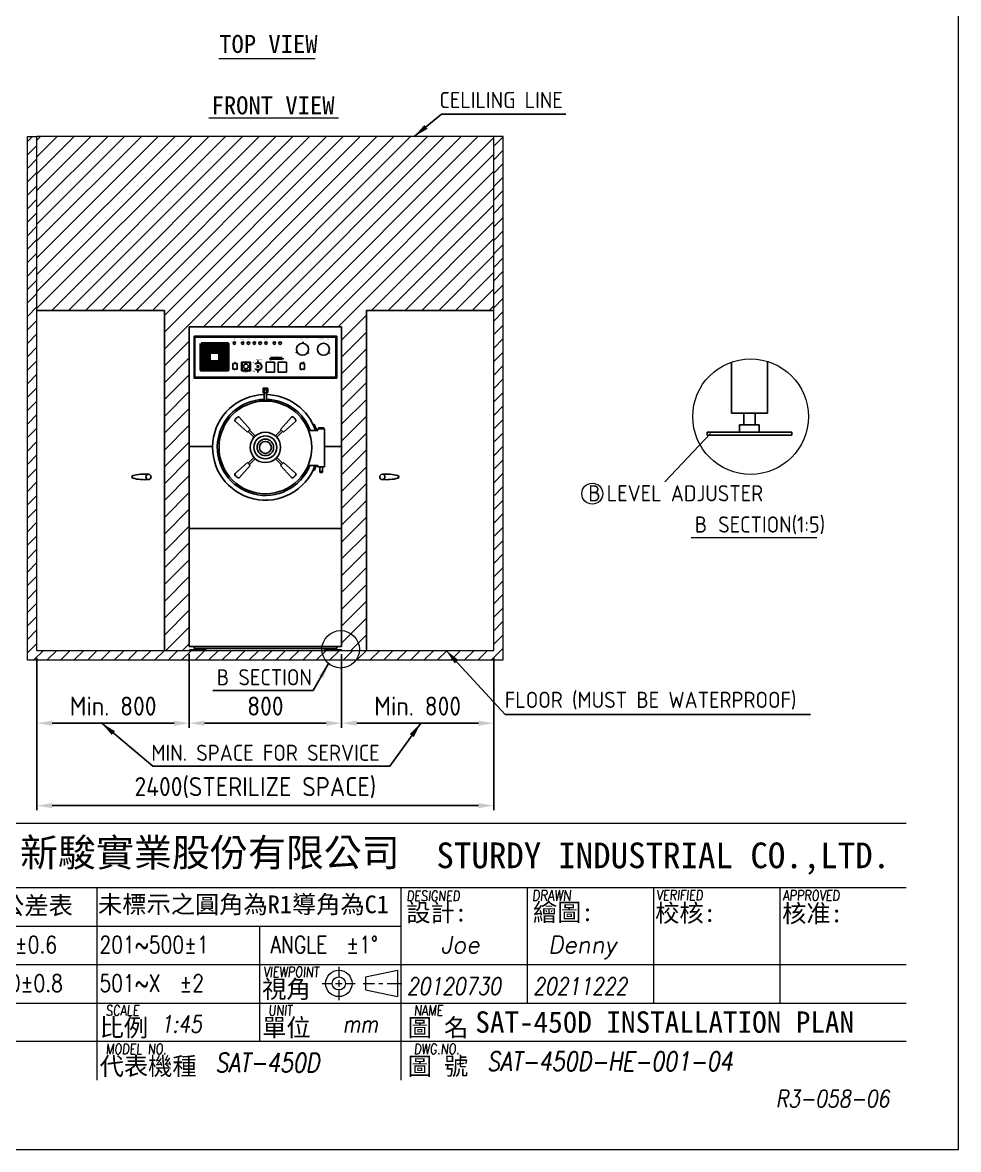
# Model space of a CAD drawing. Header units: millimetres. Extents: x -630700 to -195787, y -10816 to 7141.
# Drawn here: x -200704 to -195787, y -10816 to -4895 of the extents above; entities that cross this region are included whole.
import ezdxf

# ---------------------------------------------------------------- set-up
doc = ezdxf.new("R2010")
doc.units = ezdxf.units.MM
doc.header["$MEASUREMENT"] = 0
doc.linetypes.add('HIDDEN', pattern=[9.525, 6.35, -3.175])
doc.layers.get('0').update_dxf_attribs({"lineweight": 25})
for name, color, linetype, lineweight in [('D', 3, 'Continuous', 13), ('F', 7, 'Continuous', 15), ('H', 2, 'HIDDEN', 15), ('S', 4, 'Continuous', 15), ('T', 4, 'Continuous', 15)]:
    doc.layers.add(name, color=color, linetype=linetype, lineweight=lineweight)
doc.styles.get("Standard").update_dxf_attribs({"font": 'KAIU.TTF'})
doc.styles.add('STU25', font='isocp2.shx')
doc.styles.add('Text', font='romans.shx', dxfattribs={"width": 0.8, "oblique": 10})
doc.dimstyles.new('STU25', dxfattribs={"dimscale": 40, "dimtxt": 2.5, "dimasz": 2, "dimexe": 0.6, "dimexo": 1, "dimgap": 1, "dimtad": 1, "dimdsep": 46, "dimtxsty": 'STU25', "dimcen": 2, "dimazin": 2, "dimtfac": 1, "dimtmove": 0, "dimatfit": 3, "dimfxl": 0, "dimtolj": 1, "dimtzin": 0, "dimarcsym": 0})
doc.dimstyles.new('STU25$7', dxfattribs={"dimscale": 40, "dimtxt": 2.5, "dimasz": 2, "dimexe": 1.25, "dimexo": 0.625, "dimgap": 1, "dimtad": 0, "dimdec": 4, "dimdsep": 46, "dimtxsty": 'STU25', "dimcen": 2.5, "dimazin": 2, "dimtfac": 1, "dimtdec": 4, "dimtmove": 0, "dimatfit": 3, "dimfxl": 0, "dimtolj": 1, "dimtzin": 0, "dimarcsym": 0})

# ---------------------------------------------------------------- blocks, each defined once
blk = doc.blocks.new('*D6')
at = {"layer": 'D', "color": 0, "lineweight": -2}
for p, q in [((-199028.1, -8213.6), (-199028.1, -8600.8)), ((-198228.1, -8234.6), (-198228.1, -8600.8)), ((-198948.1, -8576.8), (-198308.1, -8576.8))]:
    blk.add_line(p, q, dxfattribs=at)
at = {"layer": 'D', "color": 0}
for points in [[(-198948.1, -8563.4), (-198948.1, -8590.1), (-199028.1, -8576.8)], [(-198308.1, -8590.1), (-198308.1, -8563.4), (-198228.1, -8576.8)]]:
    blk.add_solid(points, dxfattribs=at)
at = {"layer": 'Defpoints', "color": 0}
for p in [(-199028.1, -8173.6), (-198228.1, -8194.6), (-198228.1, -8576.8)]:
    blk.add_point(p, dxfattribs=at)
at = {"layer": 'D', "color": 0, "insert": (-198628.1, -8486.8), "char_height": 100, "attachment_point": 5, "style": 'STU25'}
blk.add_mtext('\\A1;Min. 800', dxfattribs=at)
blk = doc.blocks.new('*D4')
at = {"layer": 'D', "color": 0, "lineweight": -2}
for p, q in [((-200628.1, -8234.6), (-200628.1, -9033.9)), ((-198228.1, -8234.6), (-198228.1, -9033.9)), ((-200548.1, -9009.9), (-198308.1, -9009.9))]:
    blk.add_line(p, q, dxfattribs=at)
at = {"layer": 'D', "color": 0}
for points in [[(-200548.1, -8996.6), (-200548.1, -9023.2), (-200628.1, -9009.9)], [(-198308.1, -9023.2), (-198308.1, -8996.6), (-198228.1, -9009.9)]]:
    blk.add_solid(points, dxfattribs=at)
at = {"layer": 'Defpoints', "color": 0}
for p in [(-200628.1, -8194.6), (-198228.1, -8194.6), (-198228.1, -9009.9)]:
    blk.add_point(p, dxfattribs=at)
at = {"layer": 'D', "color": 0, "insert": (-200115.7, -8859.9), "char_height": 100, "attachment_point": 1, "style": 'STU25'}
blk.add_mtext('\\A1;2400(STERILIZE SPACE)', dxfattribs=at)
blk = doc.blocks.new('*D5')
at = {"layer": 'D', "color": 0, "lineweight": -2}
for p, q in [((-199828.1, -8213.6), (-199828.1, -8600.8)), ((-200628.1, -8234.6), (-200628.1, -8600.8)), ((-200548.1, -8576.8), (-199908.1, -8576.8))]:
    blk.add_line(p, q, dxfattribs=at)
at = {"layer": 'D', "color": 0}
for points in [[(-200548.1, -8563.4), (-200548.1, -8590.1), (-200628.1, -8576.8)], [(-199908.1, -8590.1), (-199908.1, -8563.4), (-199828.1, -8576.8)]]:
    blk.add_solid(points, dxfattribs=at)
at = {"layer": 'Defpoints', "color": 0}
for p in [(-200628.1, -8194.6), (-199828.1, -8173.6), (-199828.1, -8576.8)]:
    blk.add_point(p, dxfattribs=at)
at = {"layer": 'D', "color": 0, "insert": (-200228.1, -8486.8), "char_height": 100, "attachment_point": 5, "style": 'STU25'}
blk.add_mtext('\\A1;Min. 800', dxfattribs=at)
blk = doc.blocks.new('*D17')
at = {"layer": 'D', "color": 0, "lineweight": -2}
for p, q in [((-199828.1, -8213.6), (-199828.1, -8600.8)), ((-199028.1, -8213.6), (-199028.1, -8600.8)), ((-199748.1, -8576.8), (-199108.1, -8576.8))]:
    blk.add_line(p, q, dxfattribs=at)
at = {"layer": 'D', "color": 0}
for points in [[(-199748.1, -8563.4), (-199748.1, -8590.1), (-199828.1, -8576.8)], [(-199108.1, -8590.1), (-199108.1, -8563.4), (-199028.1, -8576.8)]]:
    blk.add_solid(points, dxfattribs=at)
at = {"layer": 'Defpoints', "color": 0}
for p in [(-199828.1, -8173.6), (-199028.1, -8173.6), (-199028.1, -8576.8)]:
    blk.add_point(p, dxfattribs=at)
at = {"layer": 'D', "color": 0, "insert": (-199428.1, -8486.8), "char_height": 100, "attachment_point": 5, "style": 'STU25'}
blk.add_mtext('\\A1;800', dxfattribs=at)
blk = doc.blocks.new('新駿LOGO')
at = {"attachment_point": 1, "style": 'STU25'}
for s, insert, char_height in [('{\\f標楷體|b0|i0|c136|p65;新駿實業股份有限公司}', (-504.12, -439.33), 3.25), ('{\\f標楷體|b0|i0|c136|p65;STURDY\\H0.9667x; \\H1.034x;INDUSTRIAL CO.,LTD.}', (-455.51, -439.78), 3)]:
    blk.add_mtext(s, dxfattribs=dict(at, insert=insert, char_height=char_height))
blk = doc.blocks.new('H421')
at = {"layer": 'F', "color": 7}
for p, q in [((155.91, 38.09), (286.91, 38.09)), ((211.36, 38.09), (286.91, 38.09)), ((155.91, 30.59), (286.91, 30.59)), ((192.41, 30.59), (192.41, 17.09)), ((242.66, 30.59), (242.66, 17.09)), ((257.41, 30.59), (257.41, 17.09)), ((272.16, 30.59), (272.16, 17.09)), ((155.91, 26.09), (227.91, 26.09)), ((211.41, 26.09), (211.41, 17.09)), ((155.91, 21.59), (286.91, 21.59)), ((214.91, 21.59), (286.91, 21.59)), ((227.91, 21.59), (286.91, 21.59)), ((155.91, 17.09), (286.91, 17.09)), ((211.41, 17.09), (211.41, 12.59)), ((227.91, 17.09), (227.91, 8.09)), ((286.91, 12.59), (155.91, 12.59))]:
    blk.add_line(p, q, dxfattribs=at)
at = {"layer": 'F'}
for p, q in [((227.91, 30.59), (227.91, 17.09)), ((192.41, 17.09), (192.41, 8.09))]:
    blk.add_line(p, q, dxfattribs=at)
at = {"layer": 'F', "color": 0}
for p, q in [((220.66, 21.32), (220.66, 20.14)), ((220.66, 19.77), (220.66, 19)), ((223.77, 20.14), (227.5, 20.92)), ((223.77, 20.14), (223.77, 18.62)), ((227.5, 20.92), (227.5, 17.84)), ((218.72, 19.38), (219.89, 19.38)), ((220.27, 19.38), (221.04, 19.38)), ((220.66, 18.62), (220.66, 17.45)), ((221.42, 19.38), (222.57, 19.38)), ((223.49, 19.38), (224.81, 19.38)), ((223.77, 18.62), (227.5, 17.84)), ((225.34, 19.38), (225.81, 19.38)), ((226.31, 19.38), (228.03, 19.38))]:
    blk.add_line(p, q, dxfattribs=at)
for radius in [1.54, 0.762]:
    blk.add_circle((220.66, 19.38), radius, dxfattribs=at)
blk.add_blockref('新駿LOGO', (687.56, 475.62))
at = {"layer": 'F', "color": 1, "lineweight": 15, "style": 'Text', "oblique": 5, "width": 0.8}
for s, height, p in [('DRAWN', 1.245, (243.23, 29.03)), ('VERIFIED', 1.2, (257.72, 29.09)), ('APPROVED', 1.2, (272.5, 29.06)), ('DESIGNED', 1.2, (228.57, 29.01)), ('VIEWPOINT', 1.2, (211.83, 20.13)), ('SCALE', 1.2, (193.44, 15.63)), ('UNIT', 1.2, (212.42, 15.63)), ('NAME', 1.2, (229.41, 15.63)), ('MODEL NO.', 1.2, (193.44, 11.13)), ('DWG.NO.', 1.2, (229.41, 11.13))]:
    blk.add_text(s, height=height, dxfattribs=at).set_placement(p)
at = {"layer": 'F', "lineweight": -3}
for s, height, p in [('未標註者一般公差表', 2.076, (164.12, 27.45)), ('未標示之圓角為R1導角為C1', 2.0757, (192.54, 27.58)), ('設計:', 2.076, (228.54, 26.61)), ('繪圖:', 2.076, (243.32, 26.66)), ('校核:', 2.076, (257.59, 26.57)), ('核准:', 2.076, (272.41, 26.52)), ('視角', 2.076, (211.71, 17.69)), ('比例', 2.076, (192.73, 13.19)), ('單位', 2.076, (211.71, 13.19)), ('圖 名', 2.076, (228.7, 13.19)), ('代表機種', 2.076, (192.73, 8.69)), ('圖 號', 2.076, (228.7, 8.69))]:
    blk.add_text(s, height=height, dxfattribs=at).set_placement(p)
at = {"layer": 'F', "lineweight": 20, "style": 'Text', "width": 0.8}
for s, p in [('51~100±0.6', (174.32, 22.91)), ('201~500±1', (192.72, 22.91)), ('ANGLE  ±1%%D', (212.68, 22.91)), ('101~200±0.8', (173.63, 18.41)), ('501~X  ±2', (192.72, 18.41))]:
    blk.add_text(s, height=2, dxfattribs=at).set_placement(p)

msp = doc.modelspace()

# ---------------------------------------------------------------- hatches: boundary and pattern name
h = msp.add_hatch(color=256)
h.paths.add_polyline_path([(-199803.127, -6543.568), (-199803.127, -6763.568), (-199053.127, -6763.568), (-199053.127, -6543.568)])
h.paths.add_polyline_path([(-199798.127, -6758.568), (-199798.127, -6548.568), (-199058.127, -6548.568), (-199058.127, -6758.568)], flags=16)
h = msp.add_hatch(color=2)
h.paths.add_polyline_path([(-199507.128, -6679.318), (-199553.128, -6679.318), (-199553.128, -6725.318), (-199507.128, -6725.318)])
h.paths.add_polyline_path([(-199510.128, -6682.318), (-199510.128, -6722.318), (-199550.128, -6722.318), (-199550.128, -6682.318)], flags=16)
h = msp.add_hatch(color=256)
h.paths.add_polyline_path([(-199480.545, -6687.736), (-199481.961, -6686.321, 0.01136804), (-199482.684, -6687.012), (-199479.855, -6689.84, -0.39222709), (-199455.398, -6688.914), (-199455.182, -6686.527, 0.03083087), (-199457.246, -6685.18), (-199456.345, -6683.392, 0.01136804), (-199457.228, -6682.921), (-199458.128, -6684.707, 0.30992327)])
h.paths.add_polyline_path([(-199458.031, -6718.1), (-199458.246, -6720.488, 0.55981906), (-199455.182, -6686.527), (-199455.398, -6688.914, -0.51491666)])
h.paths.add_polyline_path([(-199458.246, -6720.488), (-199458.031, -6718.1, -0.34118458), (-199479.855, -6715.296), (-199482.684, -6718.124, 0.01136804), (-199481.961, -6718.815), (-199480.545, -6717.399, 0.30810322)])
at = {"linetype": 'Continuous'}
for points in [[(-199796.416, -8191.568), (-199793.52, -8188.671), (-199793.52, -8191.568)], [(-199772.735, -8191.568), (-199769.839, -8191.568), (-199772.735, -8188.671)], [(-199083.52, -8191.568), (-199086.416, -8191.568), (-199083.52, -8188.671)], [(-199059.839, -8191.568), (-199062.735, -8188.671), (-199062.735, -8191.568)]]:
    msp.add_hatch(color=256, dxfattribs=at).paths.add_polyline_path(points)
at = {"layer": 'D'}
h = msp.add_hatch(dxfattribs=at)
h.set_pattern_fill('ANSI31', color=256, scale=500, style=0)
h.set_pattern_definition([(45, (14570.87, 12138.2), (-44.194174, 44.194174), [])])
h.paths.add_polyline_path([(-199028.128, -6493.568), (-199028.128, -7123.568), (-199028.128, -7553.568), (-199028.128, -8173.568), (-199053.128, -8173.568), (-199053.128, -8183.568), (-199062.735, -8183.568), (-199062.735, -8191.568), (-199028.628, -8191.568), (-199028.628, -8194.568), (-198897.343, -8194.568), (-198897.343, -6407.633), (-198228.128, -6407.633), (-198228.128, -5494.568), (-200628.128, -5494.568), (-200628.128, -6407.633), (-199958.912, -6407.633), (-199958.912, -8194.568), (-199827.628, -8194.568), (-199827.628, -8191.568), (-199793.52, -8191.568), (-199793.52, -8183.568), (-199803.128, -8183.568), (-199803.128, -8173.568), (-199828.128, -8173.568), (-199828.128, -7553.568), (-199828.128, -7123.568), (-199828.128, -6493.568)])
at = {"layer": 'H', "ltscale": 5}
h = msp.add_hatch(dxfattribs=at)
h.set_pattern_fill('ANSI31', color=256, scale=400, style=0)
h.set_pattern_definition([(45, (14451.56, 93.506), (-35.355339, 35.355339), [])])
h.paths.add_polyline_path([(-198178.128, -8244.568), (-198178.128, -5494.568), (-198228.128, -5494.568), (-198228.128, -8194.568), (-200628.128, -8194.568), (-200628.128, -5494.568), (-200678.128, -5494.568), (-200678.128, -8244.568)])
h.paths.add_polyline_path([(-198178.128, -5494.568), (-198228.128, -5494.568)], flags=16)
h.paths.add_polyline_path([(-200678.128, -5494.568), (-200628.128, -5494.568)], flags=16)

# ---------------------------------------------------------------- linework, layer by layer
for p, q in [((-200628.128, -6407.633), (-199958.912, -6407.633)), ((-199958.912, -6407.633), (-199958.912, -8194.568)), ((-198897.343, -6407.633), (-198897.343, -8194.568)), ((-198228.128, -6407.633), (-198897.343, -6407.633)), ((-199828.128, -6493.568), (-199028.128, -6493.568)), ((-199828.128, -7123.568), (-199828.128, -6493.568)), ((-199028.128, -7123.568), (-199028.128, -6493.568)), ((-199798.127, -6548.568), (-199058.127, -6548.568)), ((-199798.127, -6758.568), (-199798.127, -6548.568)), ((-199058.127, -6548.568), (-199058.127, -6758.568)), ((-199479.855, -6689.84), (-199482.684, -6687.012)), ((-199480.545, -6687.736), (-199481.961, -6686.321)), ((-199458.128, -6684.707), (-199457.228, -6682.921)), ((-199457.246, -6685.18), (-199456.345, -6683.392)), ((-199423.478, -6679.568), (-199380.778, -6679.568)), ((-199423.478, -6732.068), (-199423.478, -6679.568)), ((-199380.778, -6679.568), (-199380.778, -6732.068)), ((-199360.478, -6679.568), (-199317.778, -6679.568)), ((-199360.478, -6679.568), (-199360.478, -6732.068)), ((-199317.778, -6679.568), (-199317.778, -6732.068)), ((-199479.855, -6715.296), (-199482.684, -6718.124)), ((-199480.545, -6717.399), (-199481.961, -6718.815)), ((-199423.478, -6732.068), (-199380.778, -6732.068)), ((-199360.478, -6732.068), (-199317.778, -6732.068)), ((-199058.127, -6758.568), (-199798.127, -6758.568)), ((-199440.628, -6818.568), (-199440.628, -6839.568)), ((-199417.628, -6816.568), (-199438.628, -6816.568)), ((-199438.628, -6841.568), (-199434.128, -6841.568)), ((-199434.128, -6823.068), (-199434.128, -6882.068)), ((-199434.128, -6823.068), (-199422.128, -6823.068)), ((-199434.128, -6841.568), (-199422.128, -6841.568)), ((-199422.128, -6823.068), (-199422.128, -6882.068)), ((-199422.128, -6841.568), (-199417.628, -6841.568)), ((-199415.628, -6839.568), (-199415.628, -6818.568)), ((-199397.128, -6882.068), (-199459.128, -6882.068)), ((-199459.128, -6882.068), (-199459.128, -6884.068)), ((-199459.128, -6884.068), (-199397.128, -6884.068)), ((-199397.128, -6884.068), (-199397.128, -6882.068)), ((-199177.634, -7008.156), (-199172.218, -7005.574)), ((-199149.17, -7025.568), (-199148.67, -7025.068)), ((-199149.17, -7030.068), (-199149.17, -7025.568)), ((-199149.17, -7030.068), (-199148.67, -7030.568)), ((-199148.67, -7025.068), (-199121.67, -7025.068)), ((-199121.67, -7030.568), (-199148.67, -7030.568)), ((-199121.67, -7025.068), (-199121.17, -7025.568)), ((-199121.17, -7030.068), (-199121.67, -7030.568)), ((-199121.17, -7030.068), (-199121.17, -7025.568)), ((-199117.67, -7036.568), (-199117.67, -7042.568)), ((-199828.128, -7123.568), (-199828.128, -7553.568)), ((-199828.128, -7123.568), (-199705.599, -7123.568)), ((-199828.128, -7123.568), (-199705.599, -7123.568)), ((-199117.67, -7123.568), (-199028.128, -7123.568)), ((-199117.67, -7123.568), (-199028.128, -7123.568)), ((-199028.128, -7123.568), (-199028.128, -7553.568)), ((-199177.634, -7246.98), (-199172.218, -7249.562)), ((-199141.52, -7230.568), (-199141.52, -7255.068)), ((-199140.17, -7260.068), (-199141.52, -7255.068)), ((-199141.52, -7255.068), (-199128.82, -7255.068)), ((-199140.17, -7260.068), (-199130.17, -7260.068)), ((-199130.17, -7260.068), (-199128.82, -7255.068)), ((-199128.82, -7230.568), (-199128.82, -7255.068)), ((-199828.128, -7553.568), (-199028.128, -7553.568)), ((-199828.128, -7553.568), (-199028.128, -7553.568)), ((-199828.128, -7553.568), (-199828.128, -8173.568)), ((-199028.128, -7553.568), (-199028.128, -8173.568)), ((-199828.128, -8173.568), (-199028.128, -8173.568))]:
    msp.add_line(p, q)
at = {"color": 2, "lineweight": 50}
for p, q in [((-199765.127, -6582.568), (-199721.127, -6626.568)), ((-199669.127, -6626.568), (-199625.127, -6582.568)), ((-199721.127, -6678.568), (-199765.127, -6722.568)), ((-199669.127, -6678.568), (-199625.127, -6722.568))]:
    msp.add_line(p, q, dxfattribs=at)
at = {"lineweight": 50}
for p, q in [((-199402.128, -6659.568), (-199339.128, -6659.568)), ((-199402.128, -6659.568), (-199402.128, -6664.568)), ((-199371.628, -6659.568), (-199371.628, -6654.568)), ((-199339.128, -6659.568), (-199339.128, -6664.568))]:
    msp.add_line(p, q, dxfattribs=at)
at = {"linetype": 'Continuous'}
for p, q in [((-196980.063, -6948.458), (-196980.063, -6679.634)), ((-196790.063, -6675.658), (-196790.063, -6948.458)), ((-199566.081, -6968.401), (-199507.745, -7033.101)), ((-199348.51, -7033.101), (-199290.174, -6968.401)), ((-196790.063, -6948.458), (-196980.063, -6948.458)), ((-196915.063, -6948.458), (-196915.063, -7008.458)), ((-196855.063, -7008.458), (-196855.063, -6948.458)), ((-199522.594, -7047.95), (-199587.295, -6989.614)), ((-199507.745, -7033.101), (-199522.594, -7047.95)), ((-199518.529, -7043.884), (-199487.955, -7074.458)), ((-199481.238, -7067.74), (-199511.811, -7037.167)), ((-199344.444, -7037.167), (-199375.018, -7067.74)), ((-199368.3, -7074.458), (-199337.727, -7043.884)), ((-199333.661, -7047.95), (-199348.51, -7033.101)), ((-199268.96, -6989.614), (-199333.661, -7047.95)), ((-199152.67, -7038.068), (-199201.672, -7038.068)), ((-199152.67, -7030.568), (-199152.67, -7038.068)), ((-199117.67, -7030.568), (-199152.67, -7030.568)), ((-199117.67, -7038.068), (-199117.67, -7030.568)), ((-199117.67, -7223.068), (-199117.67, -7038.068)), ((-196937.025, -7048.458), (-196937.025, -7008.458)), ((-196937.025, -7008.458), (-196833.102, -7008.458)), ((-196833.102, -7008.458), (-196833.102, -7048.458)), ((-197107.563, -7063.458), (-197107.563, -7048.458)), ((-197107.563, -7048.458), (-196662.563, -7048.458)), ((-196662.563, -7063.458), (-197107.563, -7063.458)), ((-196662.563, -7048.458), (-196662.563, -7063.458)), ((-199586.91, -7265.175), (-199522.594, -7207.185)), ((-199507.745, -7222.035), (-199566.081, -7286.735)), ((-199522.594, -7207.185), (-199507.745, -7222.035)), ((-199487.955, -7180.678), (-199518.529, -7211.251)), ((-199511.811, -7217.969), (-199481.238, -7187.395)), ((-199375.018, -7187.395), (-199344.444, -7217.969)), ((-199337.727, -7211.251), (-199368.3, -7180.678)), ((-199348.51, -7222.035), (-199333.661, -7207.185)), ((-199290.52, -7286.351), (-199348.51, -7222.035)), ((-199333.661, -7207.185), (-199268.96, -7265.522)), ((-199204.136, -7223.068), (-199152.67, -7223.068)), ((-199152.67, -7230.568), (-199152.67, -7223.068)), ((-199117.67, -7223.068), (-199117.67, -7230.568)), ((-199117.67, -7230.568), (-199152.67, -7230.568)), ((-199738.628, -8191.568), (-199827.628, -8191.568)), ((-199827.628, -8191.568), (-199827.628, -8194.568)), ((-199827.628, -8194.568), (-199738.628, -8194.568)), ((-199803.128, -8173.568), (-199803.128, -8183.568)), ((-199803.128, -8183.568), (-199763.128, -8183.568)), ((-199772.735, -8183.568), (-199793.52, -8183.568)), ((-199793.52, -8183.568), (-199793.52, -8191.568)), ((-199788.324, -8183.568), (-199788.324, -8191.568)), ((-199777.931, -8183.568), (-199777.931, -8191.568)), ((-199772.735, -8191.568), (-199772.735, -8183.568)), ((-199769.839, -8191.568), (-199772.735, -8188.671)), ((-199763.128, -8183.568), (-199093.128, -8183.568)), ((-199738.628, -8194.568), (-199738.628, -8191.568)), ((-199117.628, -8191.568), (-199028.628, -8191.568)), ((-199117.628, -8194.568), (-199117.628, -8191.568)), ((-199028.628, -8194.568), (-199117.628, -8194.568)), ((-199093.128, -8183.568), (-199053.128, -8183.568)), ((-199086.416, -8191.568), (-199083.52, -8188.671)), ((-199083.52, -8183.568), (-199062.735, -8183.568)), ((-199083.52, -8191.568), (-199083.52, -8183.568)), ((-199078.324, -8183.568), (-199078.324, -8191.568)), ((-199067.931, -8183.568), (-199067.931, -8191.568)), ((-199062.735, -8183.568), (-199062.735, -8191.568)), ((-199053.128, -8173.568), (-199053.128, -8183.568)), ((-199028.628, -8191.568), (-199028.628, -8194.568))]:
    msp.add_line(p, q, dxfattribs=at)
for points in [[(-199803.127, -6543.568), (-199053.127, -6543.568), (-199053.127, -6763.568), (-199803.127, -6763.568)], [(-199599.128, -6717.318), (-199577.128, -6717.318), (-199577.128, -6687.318), (-199599.128, -6687.318)], [(-199244.778, -6717.318), (-199222.778, -6717.318), (-199222.778, -6687.318), (-199244.778, -6687.318)]]:
    msp.add_lwpolyline(points, close=True)
at = {"color": 2, "lineweight": 50}
for points in [[(-199765.127, -6582.568), (-199625.127, -6582.568), (-199625.127, -6722.568), (-199765.127, -6722.568)], [(-199761.127, -6586.568), (-199629.127, -6586.568), (-199629.127, -6718.568), (-199761.127, -6718.568)], [(-199757.127, -6590.568), (-199633.127, -6590.568), (-199633.127, -6714.568), (-199757.127, -6714.568)], [(-199753.127, -6594.568), (-199637.127, -6594.568), (-199637.127, -6710.568), (-199753.127, -6710.568)], [(-199749.127, -6598.568), (-199641.127, -6598.568), (-199641.127, -6706.568), (-199749.127, -6706.568)], [(-199745.127, -6602.568), (-199645.127, -6602.568), (-199645.127, -6702.568), (-199745.127, -6702.568)], [(-199741.127, -6606.568), (-199649.127, -6606.568), (-199649.127, -6698.568), (-199741.127, -6698.568)], [(-199737.127, -6610.568), (-199653.127, -6610.568), (-199653.127, -6694.568), (-199737.127, -6694.568)], [(-199733.127, -6614.568), (-199657.127, -6614.568), (-199657.127, -6690.568), (-199733.127, -6690.568)], [(-199729.127, -6618.568), (-199661.127, -6618.568), (-199661.127, -6686.568), (-199729.127, -6686.568)], [(-199725.127, -6622.568), (-199665.127, -6622.568), (-199665.127, -6682.568), (-199725.127, -6682.568)], [(-199721.127, -6626.568), (-199669.127, -6626.568), (-199669.127, -6678.568), (-199721.127, -6678.568)]]:
    msp.add_lwpolyline(points, close=True, dxfattribs=at)
at = {"color": 2}
for points in [[(-199553.128, -6679.318), (-199507.128, -6679.318), (-199507.128, -6725.318), (-199553.128, -6725.318)], [(-199550.128, -6682.318), (-199510.128, -6682.318), (-199510.128, -6722.318), (-199550.128, -6722.318)]]:
    msp.add_lwpolyline(points, close=True, dxfattribs=at)
for centre, radius in [((-199591.128, -6579.818), 6.5), ((-199547.128, -6579.818), 6.5), ((-199516.628, -6579.818), 6.5), ((-199486.128, -6579.818), 6.5), ((-199455.628, -6579.818), 6.5), ((-199425.128, -6579.818), 6.5), ((-199381.128, -6579.818), 6.5), ((-199350.628, -6579.818), 6.5), ((-199265.204, -6628.662), 1.25), ((-199233.128, -6612.318), 31.5), ((-199231.244, -6576.383), 1.25), ((-199202.935, -6631.925), 1.25), ((-199123.128, -6612.318), 31.5), ((-199092.935, -6631.925), 1.25), ((-199530.128, -6702.318), 12.5), ((-199428.128, -7127.568), 243.5), ((-199428.128, -7127.568), 80), ((-199428.128, -7127.568), 60), ((-199428.128, -7127.568), 43.5), ((-199428.128, -7127.568), 31.5), ((-200042.535, -7282.735), 13.838), ((-198813.72, -7282.735), 13.838)]:
    msp.add_circle(centre, radius)
at = {"lineweight": 25}
for centre, radius in [((-199467.128, -6675.068), 2.1), ((-199467.128, -6702.568), 5), ((-199467.128, -6730.068), 2.1)]:
    msp.add_circle(centre, radius, dxfattribs=at)
for centre, radius, start, end in [((-199467.128, -6702.568), 22, 132.3947487, 135), ((-199467.128, -6702.568), 20, 63.256316, 132.134016), ((-199467.128, -6702.568), 20, 227.865984, 60.3903321), ((-199467.128, -6702.568), 18, 225, 135), ((-199467.128, -6702.568), 22, 60.6510648, 63.256316), ((-199467.128, -6702.568), 22, 225, 227.6052513), ((-199428.128, -7127.568), 277.5, 91.2389242, 339.8704401), ((-199438.628, -6818.568), 2, 90, 180), ((-199438.628, -6839.568), 2, 180, 270), ((-199428.128, -7127.568), 277.5, 18.8155451, 88.7610758), ((-199417.628, -6818.568), 2, 0, 90), ((-199417.628, -6839.568), 2, 270, 0), ((-199428.128, -7127.568), 252.5, 91.361612, 337.776666), ((-199428.128, -7127.568), 252.5, 20.7600736, 88.638388), ((-199428.128, -7127.568), 277.5, 18.8155451, 25.4874464), ((-199428.128, -7127.568), 283.5, 18.402875, 25.4874464), ((-199428.128, -7127.568), 277.5, 334.5125536, 339.8704401), ((-199428.128, -7127.568), 283.5, 334.5125536, 340.3142759), ((-200121.552, -7282.735), 7.438, 92.8712944, 267.1287056), ((-200062.165, -7520.617), 252.485, 85.5409351, 104.3434458), ((-198794.09, -7520.617), 252.485, 75.6565542, 94.4590649), ((-198734.703, -7282.735), 7.438, 272.8712944, 87.1287056), ((-200062.165, -7044.852), 252.485, 255.6565542, 274.4590649), ((-198794.09, -7044.852), 252.485, 265.5409351, 284.3434458)]:
    msp.add_arc(centre, radius, start, end)
at = {"linetype": 'Continuous'}
for centre, radius, start, end in [((-199583.754, -6986.074), 5.007, 146.3528854, 225), ((-199541.494, -7014.202), 55.773, 123.6471146, 146.3528854), ((-199569.622, -6971.941), 5.007, 39.0781277, 123.6471146), ((-199286.633, -6971.941), 5.007, 56.3528854, 135), ((-199314.762, -7014.202), 55.773, 33.6471146, 56.3528854), ((-199272.501, -6986.074), 5.007, 309.0781277, 33.6471146), ((-199583.754, -7269.062), 5.007, 129.0780782, 213.6471146), ((-199541.494, -7240.934), 55.773, 213.6471146, 236.3528854), ((-199314.762, -7240.934), 55.773, 303.6471146, 326.3528854), ((-199272.501, -7269.062), 5.007, 326.3528854, 45), ((-199569.622, -7283.195), 5.007, 236.3528854, 315), ((-199286.633, -7283.195), 5.007, 219.0780782, 303.6471146)]:
    msp.add_arc(centre, radius, start, end, dxfattribs=at)
at = {"layer": 'D'}
for p, q in [((-199672.711, -5084.38), (-199166.168, -5084.38)), ((-199725.665, -5395.509), (-199043.35, -5395.509)), ((-197190.725, -7600.893), (-196530.945, -7600.893))]:
    msp.add_line(p, q, dxfattribs=at)
at = {"layer": 'D', "linetype": 'Continuous'}
msp.add_line((-197089.628, -7054.759), (-197329.947, -7308.772), dxfattribs=at)
at = {"layer": 'D'}
for centre, radius in [((-196879.029, -6966.072), 303.734), ((-197710.67, -7370.773), 55), ((-199032.634, -8188.452), 98.378)]:
    msp.add_circle(centre, radius, dxfattribs=at)
at = {"layer": 'F', "color": 6}
msp.add_lwpolyline([(-208971.956, -1546.274), (-208971.956, -10816.274), (-195786.956, -10816.274), (-195786.956, -1546.274)], close=True, dxfattribs=at)
msp.add_lwpolyline([(-208971.956, -1546.274), (-208971.956, -10816.274), (-195786.956, -10816.274), (-195786.956, -1546.274)], close=True, dxfattribs=at)
at = {"layer": 'S', "linetype": 'Continuous'}
for p, q in [((-200678.128, -8244.568), (-200678.128, -5494.568)), ((-200678.128, -5494.568), (-200628.128, -5494.568)), ((-200628.128, -8194.568), (-200628.128, -5494.568)), ((-198178.128, -5494.568), (-200628.128, -5494.568)), ((-198228.128, -8194.568), (-198228.128, -5494.568)), ((-198178.128, -5494.568), (-198228.128, -5494.568)), ((-198178.128, -8244.568), (-198178.128, -5494.568)), ((-200628.128, -8194.568), (-198228.128, -8194.568)), ((-200678.128, -8244.568), (-198178.128, -8244.568))]:
    msp.add_line(p, q, dxfattribs=at)
at = {"layer": 'S'}
for p, q in [((-200678.128, -5494.568), (-200628.128, -5494.568)), ((-200678.128, -5494.568), (-200628.128, -5494.568)), ((-198178.128, -5494.568), (-198228.128, -5494.568)), ((-198178.128, -5494.568), (-198228.128, -5494.568)), ((-198228.128, -6194.568), (-198228.128, -6184.568))]:
    msp.add_line(p, q, dxfattribs=at)

# ---------------------------------------------------------------- block references
at = {"xscale": 45, "yscale": 45, "zscale": 45}
msp.add_blockref('H421', (-208971.956, -10816.274), dxfattribs=at)

# ---------------------------------------------------------------- texts
for s, insert, char_height, width, attachment_point in [('{\\fArial|b0|i0|c0|p34;POWER}', (-199601.127, -6556.568), 3.5, 19.50054, 1), ('{\\fArial|b0|i0|c0|p34;ADD WATER}', (-199547.127, -6558.335), 3.5, 29.9713, 5), ('{\\fArial|b0|i0|c0|p34;HEAT}', (-199516.627, -6558.335), 3.5, 19, 5), ('{\\fArial|b0|i0|c0|p34;STERI}.', (-199485.548, -6558.335), 3.5, 19, 5), ('{\\fArial|b0|i0|c0|p34;DRY}', (-199461.127, -6556.568), 3.5, 14.99983, 1), ('{\\fArial|b0|i0|c0|p34;COMPLETE}', (-199439.127, -6556.568), 3.5, 23.49974, 1), ('{\\fArial|b0|i0|c0|p34;CHAMBER PRESSURE GAUGE}', (-199270.127, -6556.568), 3.5, 77.43945, 1), ('{\\fArial|b0|i0|c0|p34;JACKET PRESSURE GAUGE}', (-199154.127, -6556.568), 3.5, 67.407, 1), ('{\\fArial|b0|i0|c0|p34;ON}', (-199593.127, -6678.068), 5, 14.49951, 1), ('{\\fArial|b1|i0|c0|p34;0.9}', (-199494.681, -6679.568), 4, 25.84153, 1), ('{\\fArial|b0|i0|c0|p34;PRESSURE CONTROL}', (-199493.628, -6664.568), 3.5, 56.4195, 1), ('{\\fArial|b1|i0|c0|p34;1.2}', (-199456.128, -6677.568), 4, 11.85227, 1), ('{\\fArial|b0|i0|c0|p34;STERI.}', (-199409.663, -6667.568), 3.5, 43.963, 1), ('{\\fArial|b0|i0|c0|p34;TIMER}', (-199371.628, -6651.062), 3.5, 59.839, 5), ('{\\fArial|b0|i0|c0|p34;DRY}', (-199344.628, -6667.568), 3.5, 35.41234, 1), ('{\\fArial|b0|i0|c0|p34;OFF}', (-199595.127, -6722.068), 5, 16.49951, 1), ('{\\fArial|b0|i0|c0|p34;EMERGENCY}', (-199544.128, -6730.568), 3.5, 23.5, 1), ('\\A1;{\\fArial|b1|i1|c0|p34;kg/cm\\H0.7x;\\S2^  ;}', (-199500.628, -6726.568), 4, 25.94918, 1), ('{\\fArial|b1|i0|c0|p34;2.1}', (-199494.628, -6718.568), 4, 25.7884, 1)]:
    msp.add_mtext(s, dxfattribs=dict(insert=insert, char_height=char_height, width=width, attachment_point=attachment_point))
at = {"char_height": 5, "attachment_point": 1}
for s, insert in [('{\\fARIAL|b0|i0|c0|p34;LIQUID}', (-199245.127, -6678.068)), ('{\\fArial|b0|i0|c0|p34;NORMAL}', (-199248.127, -6722.068))]:
    msp.add_mtext(s, dxfattribs=dict(at, insert=insert))
at = {"layer": 'D', "color": 4}
msp.add_text('SAT-450D INSTALLATION PLAN', height=112.5, dxfattribs=at).set_placement((-198325.041, -10203.239))
at = {"layer": 'D', "color": 11, "attachment_point": 1}
for s, insert, char_height in [('TOP VIEW', (-199670.812, -4960.378), 95), ('{\\Fisocp.shx;\\C3;CELILING LINE}', (-198513.649, -5260.153), 85), ('FRONT VIEW', (-199711.045, -5283.062), 95), ('{\\Fisocp2.shx;\\C3;B\\f???|b0|i0|c0|p65; \\Fisocp2.shx;LEVEL ADJUSTER}', (-197731.48, -7326.341), 85), ('{\\Fisocp2.shx;B} {\\Fisocp2.shx;SECTION(1:5)}', (-197172.307, -7490.308), 85), ('{\\Fisocp2.shx;\\C3;FLOOR (MUST BE WATERPROOF)}', (-198169.907, -8411.432), 85), ('{\\Fisocp2.shx;\\C3;MIN. SPACE FOR SERVICE}', (-200027.099, -8689.681), 85)]:
    msp.add_mtext(s, dxfattribs=dict(at, insert=insert, char_height=char_height))
at = {"layer": 'D', "color": 11, "insert": (-199683.428, -8292.936), "char_height": 85, "attachment_point": 1, "style": 'STU25'}
msp.add_mtext('{\\C3;B SECTION}', dxfattribs=at)
at = {"layer": 'T', "lineweight": 20, "style": 'Text', "oblique": 10}
for s, p in [('Joe', (-198507.465, -9785.111)), ('Denny', (-197942.41, -9785.111))]:
    msp.add_text(s, height=90, dxfattribs=at).set_placement(p)
at = {"layer": 'T', "lineweight": 20, "style": 'Text', "oblique": 10, "width": 0.8}
for s, height, p in [('20120730', 90, (-198684.784, -10003.023)), ('20211222', 90, (-198021.034, -10003.023)), ('1:45', 90, (-199978.436, -10201.901)), ('mm', 90, (-199021.82, -10201.646)), ('SAT-450D', 99, (-199691.476, -10409.503)), ('SAT-450D-HE-001-04', 99, (-198263.698, -10403.209))]:
    msp.add_text(s, height=height, dxfattribs=at).set_placement(p)
at = {"layer": 'T', "linetype": 'Continuous', "lineweight": 20, "insert": (-196746.126, -10504.25), "char_height": 90, "attachment_point": 1, "style": 'Text'}
msp.add_mtext('{R3-058-06}', dxfattribs=at)

# ---------------------------------------------------------------- dimensions: what is measured, and where the dimension line sits
at = {"layer": 'D'}
dim = msp.add_linear_dim(base=(-199828.128, -8576.78), p1=(-200628.128, -8194.568), p2=(-199828.128, -8173.568), text='Min. <>', dimstyle='STU25', dxfattribs=at)
dim.commit()
dim.dimension.update_dxf_attribs({"geometry": '*D5', "text_midpoint": (-200228.128, -8486.78)})
for base, p1, text, picture, middle in [((-198228.128, -9009.888), (-200628.128, -8194.568), '<>(STERILIZE SPACE)', '*D4', (-199435.702, -9009.888)), ((-198228.128, -8576.78), (-199028.128, -8173.568), 'Min. <>', '*D6', (-198628.128, -8576.78))]:
    dim = msp.add_linear_dim(base=base, p1=p1, p2=(-198228.128, -8194.568), text=text, dimstyle='STU25', dxfattribs=at)
    dim.commit()
    dim.dimension.update_dxf_attribs({"geometry": picture, "text_midpoint": middle, "dimtype": 160})
dim = msp.add_linear_dim(base=(-199028.128, -8576.78), p1=(-199828.128, -8173.568), p2=(-199028.128, -8173.568), dimstyle='STU25', dxfattribs=at)
dim.commit()
dim.dimension.update_dxf_attribs({"geometry": '*D17', "text_midpoint": (-199428.128, -8486.78)})

# ---------------------------------------------------------------- leaders
for points in [[(-198646.505, -5494.568), (-198503.214, -5377.221), (-197850.4, -5377.221)], [(-198478.315, -8194.568), (-198169.218, -8531.476), (-196563.695, -8531.476)], [(-199096.244, -8263.498), (-199177.288, -8405.387), (-199703.533, -8405.387)], [(-200288.04, -8576.78), (-200020.278, -8802.432)], [(-198611.993, -8576.78), (-198774.174, -8802.432), (-200020.278, -8802.432)]]:
    msp.add_leader(points, dimstyle='STU25$7', override={"dimgap": 1, "dimtad": 0}, dxfattribs=at)

doc.saveas('drawing.dxf')
